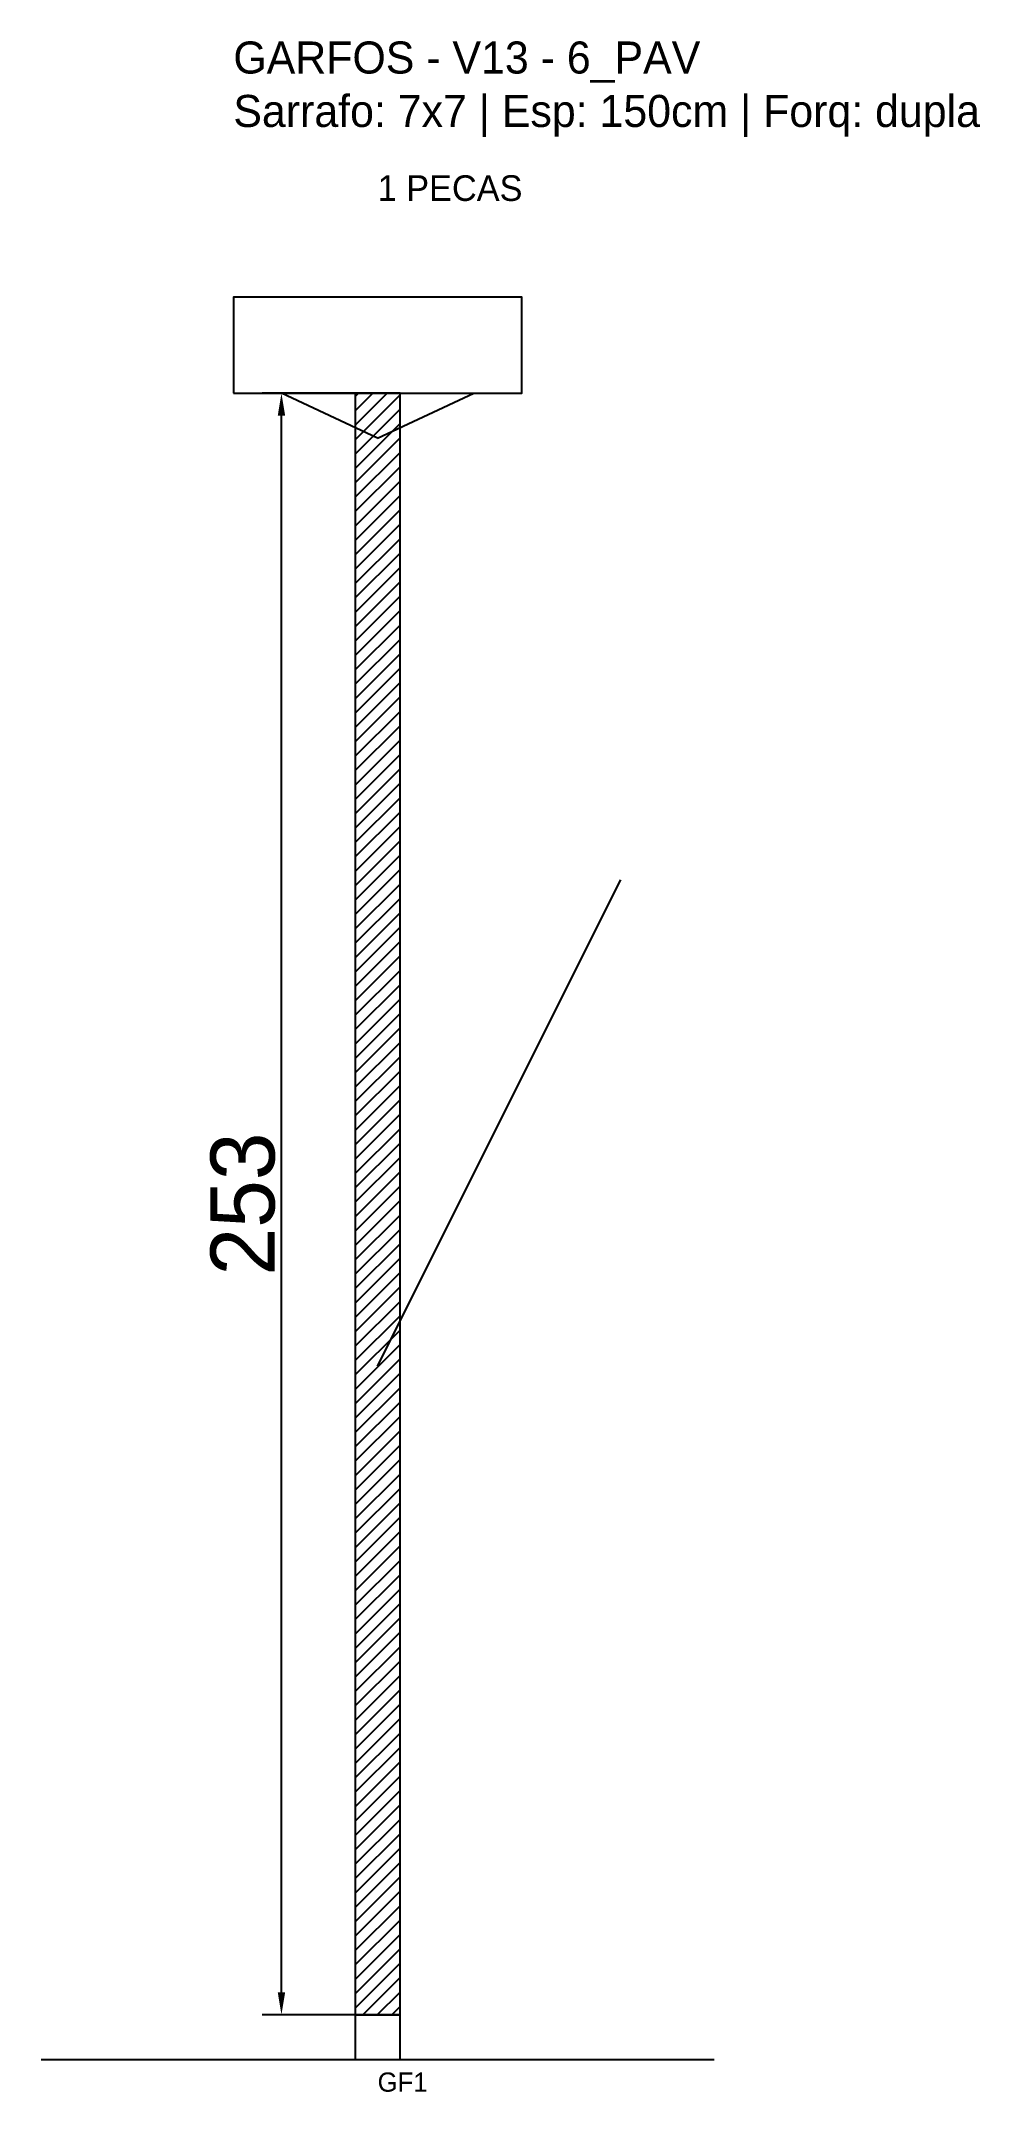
# Model space of a CAD drawing. Header units: metres. Extents: x -30 to 116, y -12 to 308.
import ezdxf

# ---------------------------------------------------------------- set-up
doc = ezdxf.new("R2010")
doc.units = ezdxf.units.M
for name, color, linetype in [('BARRA_ANCORAGEM', 1, 'Continuous'), ('COTA', 241, 'Continuous'), ('GARFOS OK', 3, 'Continuous'), ('NOME DA VIGA', 6, 'Continuous'), ('SARR_7x7', 40, 'Continuous'), ('VIGAS', 3, 'Continuous')]:
    doc.layers.add(name, color=color, linetype=linetype)
doc.dimstyles.new('EZ DXF', dxfattribs={"dimtxt": 10, "dimasz": 3.5, "dimexe": 3, "dimexo": 1.5, "dimgap": 1, "dimtad": 1, "dimdec": 1, "dimdsep": 46, "dimcen": 2.5, "dimazin": 3, "dimtfac": 1, "dimtmove": 0, "dimatfit": 3})

msp = doc.modelspace()

# ---------------------------------------------------------------- hatches: boundary and pattern name
at = {"layer": 'COTA'}
h = msp.add_hatch(dxfattribs=at)
h.set_pattern_fill('ANSI31', scale=0.5)
h.paths.add_polyline_path([(19, 0), (26, 0), (26, 253), (19, 253)])

# ---------------------------------------------------------------- linework, layer by layer
at = {"layer": 'BARRA_ANCORAGEM'}
msp.add_line((22.5, 101.2), (60.45, 177.1), dxfattribs=at)
at = {"layer": 'GARFOS OK'}
for p, q in [((22.5, 246), (7.5, 253)), ((7.5, 253), (37.5, 253)), ((22.5, 246), (37.5, 253))]:
    msp.add_line(p, q, dxfattribs=at)
at = {"layer": 'GARFOS OK', "linetype": 'CONTINUOUS'}
msp.add_line((-30, -7), (75, -7), dxfattribs=at)
at = {"layer": 'GARFOS OK'}
msp.add_lwpolyline([(19, 0), (26, 0), (26, 253), (19, 253), (19, 0)], dxfattribs=at)
at = {"layer": 'SARR_7x7'}
msp.add_lwpolyline([(19, -7), (26, -7), (26, 0), (19, 0), (19, -7)], dxfattribs=at)
at = {"layer": 'VIGAS'}
msp.add_lwpolyline([(0, 253), (45, 253), (45, 268), (0, 268), (0, 253)], dxfattribs=at)

# ---------------------------------------------------------------- texts
at = {"layer": 'NOME DA VIGA'}
for s, height, p in [('1 PECAS', 4, (22.5, 283)), ('GF1', 3, (22.5, -12))]:
    msp.add_text(s, height=height, dxfattribs=at).set_placement(p)
at = {"layer": 'NOME DA VIGA', "insert": (0, 293), "char_height": 5, "attachment_point": 7}
msp.add_mtext('GARFOS - V13 - 6_PAV\\PSarrafo: 7x7 | Esp: 150cm | Forq: dupla', dxfattribs=at)

# ---------------------------------------------------------------- dimensions: what is measured, and where the dimension line sits
at = {"layer": 'COTA'}
msp.add_linear_dim(base=(7.5, 0), p1=(22.5, 0), p2=(22.5, 253), angle=90, dimstyle='EZ DXF', dxfattribs=at).render()

doc.saveas('drawing.dxf')
